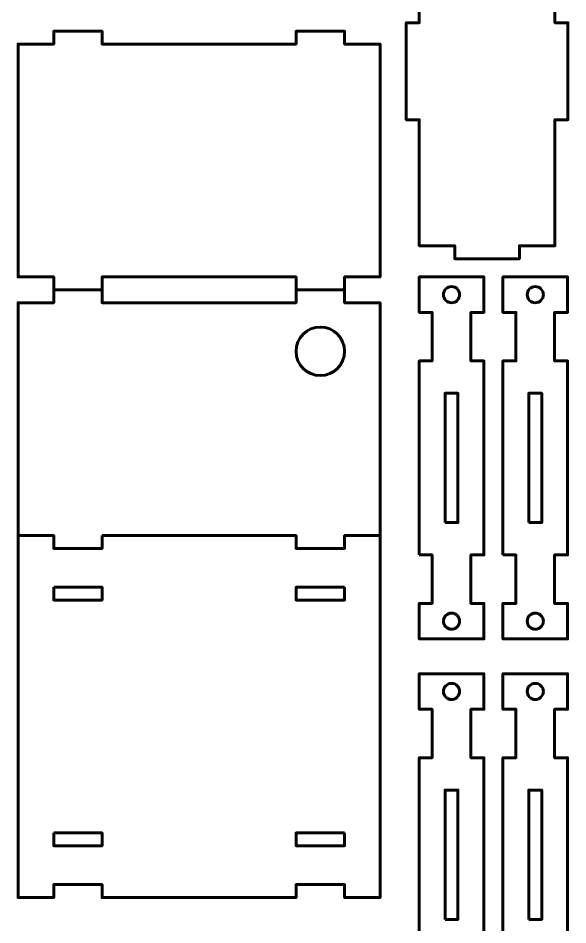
# Model space of a CAD drawing. Header units: millimetres. Extents: x -506 to -29, y -1445 to -43.
# Drawn here: x -199.1 to -29, y -1160.5 to -880 of the extents above; entities that cross this region are included whole.
import ezdxf

# ---------------------------------------------------------------- set-up
doc = ezdxf.new("R2010")
doc.units = ezdxf.units.MM
doc.linetypes.add('K5LT_BASIC', pattern=[0])

# ---------------------------------------------------------------- blocks, each defined once
blk = doc.blocks.new('U52')
at = {"color": 150, "linetype": 'K5LT_BASIC', "lineweight": 60, "true_color": 0x0080ff}
for points in [[(-173.1, -1040.04), (-113.1, -1040.04), (-113.1, -1044.04), (-98.1, -1044.04), (-98.1, -1040.04), (-87.1, -1040.04), (-87.1, -1152.04), (-98.1, -1152.04), (-98.1, -1148.04), (-113.1, -1148.04), (-113.1, -1152.04), (-173.1, -1152.04), (-173.1, -1148.04), (-188.1, -1148.04), (-188.1, -1152.04), (-199.1, -1152.04), (-199.1, -1040.04), (-188.1, -1040.04), (-188.1, -1044.04), (-173.1, -1044.04)], [(-188.1, -1056.04), (-173.1, -1056.04), (-173.1, -1060.04), (-188.1, -1060.04)], [(-98.1, -1056.04), (-113.1, -1056.04), (-113.1, -1060.04), (-98.1, -1060.04)], [(-188.1, -1132.04), (-173.1, -1132.04), (-173.1, -1136.04), (-188.1, -1136.04)], [(-98.1, -1132.04), (-113.1, -1132.04), (-113.1, -1136.04), (-98.1, -1136.04)]]:
    blk.add_lwpolyline(points, close=True, dxfattribs=at)
blk = doc.blocks.new('U53')
at = {"color": 150, "linetype": 'K5LT_BASIC', "lineweight": 60, "true_color": 0x0080ff}
blk.add_lwpolyline([(-87.1, -1040.04), (-87.1, -968.04), (-98.1, -968.04), (-98.1, -964.04), (-113.1, -964.04), (-113.1, -968.04), (-173.1, -968.04), (-173.1, -964.04), (-188.1, -964.04), (-188.1, -968.04), (-199.1, -968.04), (-199.1, -1040.04)], dxfattribs=at)
blk.add_circle((-105.6, -983.04), 7.5, dxfattribs=at)
blk = doc.blocks.new('U100')
at = {"color": 150, "linetype": 'K5LT_BASIC', "lineweight": 60, "true_color": 0x0080ff}
for points in [[(-74.98, -1046.04), (-74.98, -986.04), (-70.98, -986.04), (-70.98, -971.04), (-74.98, -971.04), (-74.98, -960.04), (-54.98, -960.04), (-54.98, -971.04), (-58.98, -971.04), (-58.98, -986.04), (-54.98, -986.04), (-54.98, -1046.04), (-58.98, -1046.04), (-58.98, -1061.04), (-54.98, -1061.04), (-54.98, -1072.04), (-74.98, -1072.04), (-74.98, -1061.04), (-70.98, -1061.04), (-70.98, -1046.04)], [(-66.98, -1036.04), (-66.98, -996.04), (-62.98, -996.04), (-62.98, -1036.04)]]:
    blk.add_lwpolyline(points, close=True, dxfattribs=at)
for centre in [(-64.98, -965.54), (-64.98, -1066.54)]:
    blk.add_circle(centre, 2.5, dxfattribs=at)
blk = doc.blocks.new('U101')
at = {"color": 150, "linetype": 'K5LT_BASIC', "lineweight": 60, "true_color": 0x0080ff}
for points in [[(-74.98, -1168.78), (-74.98, -1108.78), (-70.98, -1108.78), (-70.98, -1093.78), (-74.98, -1093.78), (-74.98, -1082.78), (-54.98, -1082.78), (-54.98, -1093.78), (-58.98, -1093.78), (-58.98, -1108.78), (-54.98, -1108.78), (-54.98, -1168.78), (-58.98, -1168.78), (-58.98, -1183.78), (-54.98, -1183.78), (-54.98, -1194.78), (-74.98, -1194.78), (-74.98, -1183.78), (-70.98, -1183.78), (-70.98, -1168.78)], [(-66.98, -1158.78), (-66.98, -1118.78), (-62.98, -1118.78), (-62.98, -1158.78)]]:
    blk.add_lwpolyline(points, close=True, dxfattribs=at)
for centre in [(-64.98, -1088.28), (-64.98, -1189.28)]:
    blk.add_circle(centre, 2.5, dxfattribs=at)
blk = doc.blocks.new('U103')
at = {"color": 150, "linetype": 'K5LT_BASIC', "lineweight": 60, "true_color": 0x0080ff}
for points in [[(-49.07, -1046.04), (-49.07, -986.04), (-45.07, -986.04), (-45.07, -971.04), (-49.07, -971.04), (-49.07, -960.04), (-29.07, -960.04), (-29.07, -971.04), (-33.07, -971.04), (-33.07, -986.04), (-29.07, -986.04), (-29.07, -1046.04), (-33.07, -1046.04), (-33.07, -1061.04), (-29.07, -1061.04), (-29.07, -1072.04), (-49.07, -1072.04), (-49.07, -1061.04), (-45.07, -1061.04), (-45.07, -1046.04)], [(-41.07, -1036.04), (-41.07, -996.04), (-37.07, -996.04), (-37.07, -1036.04)]]:
    blk.add_lwpolyline(points, close=True, dxfattribs=at)
for centre in [(-39.07, -965.54), (-39.07, -1066.54)]:
    blk.add_circle(centre, 2.5, dxfattribs=at)
blk = doc.blocks.new('U104')
at = {"color": 150, "linetype": 'K5LT_BASIC', "lineweight": 60, "true_color": 0x0080ff}
for points in [[(-49.07, -1168.78), (-49.07, -1108.78), (-45.07, -1108.78), (-45.07, -1093.78), (-49.07, -1093.78), (-49.07, -1082.78), (-29.07, -1082.78), (-29.07, -1093.78), (-33.07, -1093.78), (-33.07, -1108.78), (-29.07, -1108.78), (-29.07, -1168.78), (-33.07, -1168.78), (-33.07, -1183.78), (-29.07, -1183.78), (-29.07, -1194.78), (-49.07, -1194.78), (-49.07, -1183.78), (-45.07, -1183.78), (-45.07, -1168.78)], [(-41.07, -1158.78), (-41.07, -1118.78), (-37.07, -1118.78), (-37.07, -1158.78)]]:
    blk.add_lwpolyline(points, close=True, dxfattribs=at)
for centre in [(-39.07, -1088.28), (-39.07, -1189.28)]:
    blk.add_circle(centre, 2.5, dxfattribs=at)

msp = doc.modelspace()

# ---------------------------------------------------------------- linework, layer by layer
at = {"color": 150, "linetype": 'K5LT_BASIC', "lineweight": 60, "true_color": 0x0080ff}
for points in [[(-74.98, -823.41), (-74.98, -881.41), (-78.98, -881.41), (-78.98, -911.41), (-74.98, -911.41), (-74.98, -950.41), (-63.98, -950.41), (-63.98, -954.41), (-43.98, -954.41), (-43.98, -950.41), (-32.98, -950.41), (-32.98, -911.41), (-28.98, -911.41), (-28.98, -881.41), (-32.98, -881.41), (-32.98, -823.41)], [(-188.1, -964.04), (-188.1, -960.04), (-199.1, -960.04), (-199.1, -888.04), (-188.1, -888.04), (-188.1, -884.04), (-173.1, -884.04), (-173.1, -888.04), (-113.1, -888.04), (-113.1, -884.04), (-98.1, -884.04), (-98.1, -888.04), (-87.1, -888.04), (-87.1, -960.04), (-98.1, -960.04), (-98.1, -964.04)], [(-113.1, -964.04), (-113.1, -960.04), (-173.1, -960.04), (-173.1, -964.04)]]:
    msp.add_lwpolyline(points, dxfattribs=at)

# ---------------------------------------------------------------- block references
for name in ['U100', 'U103', 'U53', 'U52', 'U101', 'U104']:
    msp.add_blockref(name, (0, 0))

doc.saveas('drawing.dxf')
